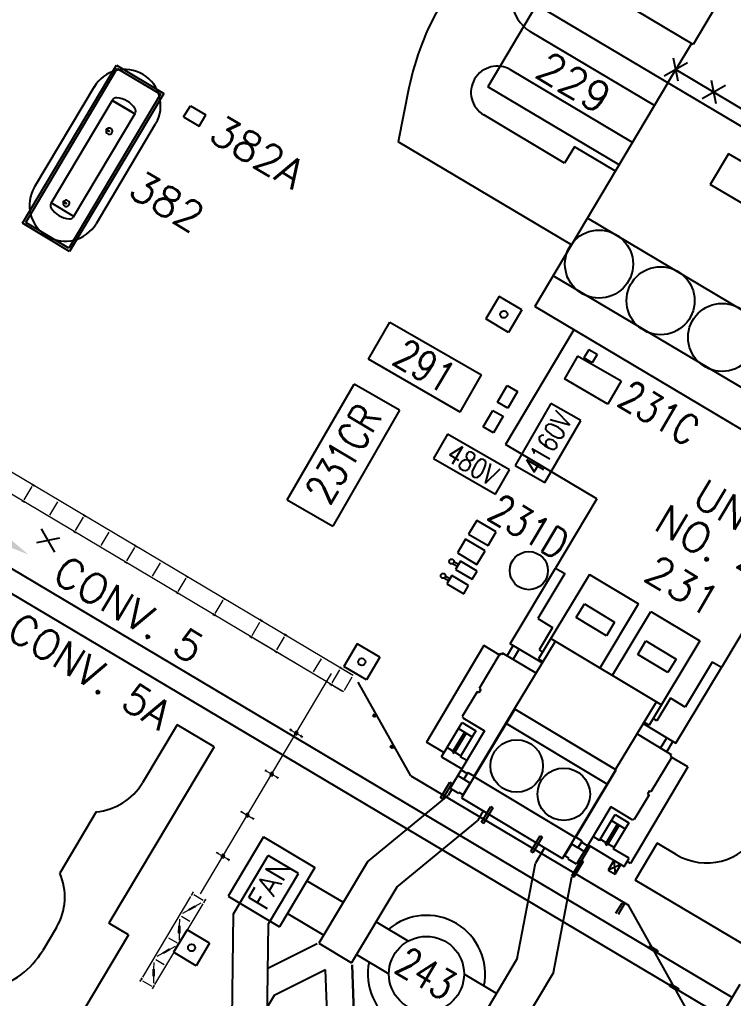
# Model space of a CAD drawing. Extents: x -16413 to 78405, y -232 to 83089.
# Drawn here: x 11788 to 15375, y 13723 to 18644 of the extents above; entities that cross this region are included whole.
import ezdxf
from ezdxf.enums import TextEntityAlignment as Align

# ---------------------------------------------------------------- set-up
doc = ezdxf.new("R2010")
doc.units = 0
doc.header["$LTSCALE"] = 350
doc.header["$MEASUREMENT"] = 0
doc.layers.add('BACKGROUND', color=7, linetype='CONTINUOUS')
doc.styles.add('SIMPLEX', font='SIMPLEX')

msp = doc.modelspace()

# ---------------------------------------------------------------- linework, layer by layer
at = {"layer": 'BACKGROUND'}
for p, q in [((15479.1, 19034.5, 6), (15172.2, 18518.9, 6)), ((14386.2, 18718.1), (14140.7, 18305.6)), ((22161.4, 14090.8), (14386.2, 18718.1)), ((15172.2, 18518.9, 6), (14883.5, 18690.7, 6)), ((14978.6, 18211.9), (14355.3, 18582.8)), ((11801.9, 17619.7), (12274.6, 18413.7)), ((12274.6, 18413.7), (12511.7, 18272.5)), ((15144.1, 18425.7), (15027.8, 18358.9)), ((15098.1, 18334.1), (15073.9, 18450.5)), ((11818.4, 17623.9), (12278.8, 18397.2)), ((12278.8, 18397.2), (12495.3, 18268.3)), ((14868.2, 18026.3), (14255.5, 18390.9)), ((15046.1, 18325.3), (15086, 18392.3)), ((12162.1, 18305.2), (11862.8, 17802.3)), ((14800.6, 17912.9), (14140.7, 18305.6)), ((15046.1, 18325.3), (14377.2, 17201.3)), ((15334.9, 18312.2), (15218.6, 18245.3)), ((15288.8, 18220.5), (15264.7, 18337)), ((12495.3, 18268.3), (12034.9, 17495)), ((12511.7, 18272.5), (12039.1, 17478.6)), ((13744.4, 18300), (13690, 18029.2)), ((11945.6, 17720.4), (12254.6, 18239.4)), ((12253.6, 18237.7), (12367, 18170.1)), ((12258.7, 18234.6), (12351.5, 18179.3)), ((12612.1, 18154), (12645.9, 18210.7)), ((12645.9, 18210.7), (12723.2, 18164.7)), ((12059.1, 17652.9), (12368, 18171.9)), ((12689.5, 18108), (12723.2, 18164.7)), ((14526.9, 17922.2), (14120.4, 18164.1)), ((12469.8, 18118.2), (12171.9, 17617.7)), ((12612.1, 18154), (12689.5, 18108)), ((12223.4, 18090.7), (12237.8, 18082.1)), ((12224.2, 18092), (12238.6, 18083.4)), ((14561.3, 17510.7), (13690, 18029.2)), ((14576, 18004.7), (14526.9, 17922.2)), ((14782.2, 17881.9), (14576, 18004.7)), ((15351, 17969.4), (15258.9, 17814.7)), ((15660.3, 17785.2), (15351, 17969.4)), ((15568.3, 17630.6), (15258.9, 17814.7)), ((12060.1, 17654.6), (11946.7, 17722.1)), ((12007.3, 17727.6), (12021.7, 17719.1)), ((12008, 17728.9), (12022.4, 17720.3)), ((12039.1, 17478.6), (11801.9, 17619.7)), ((12034.9, 17495), (11818.4, 17623.9)), ((21756.4, 13410.2), (14641.1, 17644.7)), ((21584.5, 13121.5), (14469.3, 17356)), ((14198, 17252.1), (14130.5, 17138.7)), ((14311.4, 17184.6), (14198, 17252.1)), ((14311.4, 17184.6), (14243.9, 17071.2)), ((21492.5, 12966.8), (14377.2, 17201.3)), ((14243.9, 17071.2), (14130.5, 17138.7)), ((13540.5, 16936.2), (13648.5, 17123.2)), ((13648.5, 17123.2), (14109.2, 16857.2)), ((14573.1, 17084.7), (14229.5, 16507.2)), ((14648.1, 16984.3), (14624.1, 16942.7)), ((14689.6, 16960.3), (14648.1, 16984.3)), ((14001.2, 16670.2), (13540.5, 16936.2)), ((14592, 16951.3), (14526, 16837)), ((14810.2, 16825.4), (14592, 16951.3)), ((14665.6, 16918.7), (14624.1, 16942.7)), ((14689.6, 16960.3), (14665.6, 16918.7)), ((14001.2, 16670.2), (14109.2, 16857.2)), ((14744.2, 16711), (14526, 16837)), ((13132.5, 16229.5), (13468.5, 16811.5)), ((13697.2, 16679.5), (13468.5, 16811.5)), ((14189.3, 16720.9), (14237.3, 16804)), ((14237.3, 16804), (14289.3, 16774)), ((14810.2, 16825.4), (14744.2, 16711)), ((14289.3, 16774), (14241.3, 16690.9)), ((14241.3, 16690.9), (14189.3, 16720.9)), ((14458.1, 16714.5), (14278.1, 16402.8)), ((14607.9, 16628), (14458.1, 16714.5)), ((13697.2, 16679.5), (13361.2, 16097.5)), ((14117.3, 16596.2), (14165.3, 16679.3)), ((14165.3, 16679.3), (14217.3, 16649.3)), ((14217.3, 16649.3), (14169.3, 16566.2)), ((14169.3, 16566.2), (14117.3, 16596.2)), ((14427.9, 16316.3), (14607.9, 16628)), ((13938.3, 16560.4), (13867.3, 16437.4)), ((14250.1, 16380.4), (13938.3, 16560.4)), ((14688.3, 16234.2), (14229.5, 16507.2)), ((13867.3, 16437.4), (14179.1, 16257.5)), ((14278.1, 16402.8), (14427.9, 16316.3)), ((14179.1, 16257.5), (14250.1, 16380.4)), ((13132.5, 16229.5), (13361.2, 16097.5)), ((14688.3, 16234.2), (14481.5, 15886.5)), ((15368.2, 13727.9), (11264.1, 16170.4)), ((14085.3, 16126.4, -4740.5), (14044.4, 16057.6, -4740.5)), ((14183.3, 16068.1, -4740.5), (14085.3, 16126.4, -4740.5)), ((15313, 13635.1), (11208.8, 16077.6)), ((11896.6, 16083.3), (11963.5, 15967)), ((14044.4, 16057.6, -4740.5), (14142.4, 15999.3, -4740.5)), ((14142.4, 15999.3, -4740.5), (14183.3, 16068.1, -4740.5)), ((11988.3, 16037.2), (11871.8, 16013.1)), ((14029.1, 16031.9, -4740.5), (13988.1, 15963.1, -4740.5)), ((14127, 15973.5, -4740.5), (14029.1, 16031.9, -4740.5)), ((13988.1, 15963.1, -4740.5), (14086.1, 15904.8, -4740.5)), ((14086.1, 15904.8, -4740.5), (14127, 15973.5, -4740.5)), ((13963.4, 15909.8, -4740.5), (13986.6, 15896, -4740.5)), ((13969.5, 15920.1, -4740.5), (13992.7, 15906.3, -4740.5)), ((14003, 15921.7, -4740.5), (13978.2, 15880, -4740.5)), ((14087.3, 15871.5, -4740.5), (14003, 15921.7, -4740.5)), ((13926.6, 15847.9, -4740.5), (13949.8, 15834.1, -4740.5)), ((13960.1, 15849.5, -4740.5), (13935.3, 15807.8, -4740.5)), ((14044.3, 15799.4, -4740.5), (13960.1, 15849.5, -4740.5)), ((13978.2, 15880, -4740.5), (14062.5, 15829.9, -4740.5)), ((14062.5, 15829.9, -4740.5), (14087.3, 15871.5, -4740.5)), ((13920.4, 15837.6, -4740.5), (13943.6, 15823.8, -4740.5)), ((13935.3, 15807.8, -4740.5), (14019.5, 15757.7, -4740.5)), ((14019.5, 15757.7, -4740.5), (14044.3, 15799.4, -4740.5)), ((14704.7, 15384.9), (14897.9, 15706.3)), ((15523.6, 15737.1), (15314.6, 15385.9)), ((14766.9, 15347.5), (14960, 15669)), ((13484.4, 15505.4), (13416.8, 15392)), ((13597.8, 15437.9), (13484.4, 15505.4)), ((14121, 15496.5), (13832.2, 15011.2)), ((14201.6, 15455.7), (14096.8, 15281.2)), ((14198.4, 15450.5), (14121, 15496.5)), ((14209.7, 15450.8), (14201.6, 15455.7)), ((14214.6, 15458.9), (14209.7, 15450.8)), ((14383, 15357.7), (14214.6, 15458.9)), ((14237.3, 15445.3), (14268.2, 15496.7)), ((14268.2, 15426.7), (14299.1, 15478.2)), ((13597.8, 15437.9), (13530.3, 15324.5)), ((15268.4, 15413.7), (15132.4, 15187.4)), ((15314.6, 15385.9), (15268.4, 15413.7)), ((13530.3, 15324.5), (13416.8, 15392)), ((15086.1, 15005.7), (15314.6, 15385.9)), ((13753.9, 14842.2, -4740.5), (13489.9, 15313.6, -4740.5)), ((14087, 15264.9), (14012.5, 15141.1)), ((14095.1, 15260), (14087, 15264.9)), ((14104.9, 15276.3), (14095.1, 15260)), ((14096.8, 15281.2), (14104.9, 15276.3)), ((15058.2, 15232), (14990.4, 15119.2)), ((15132.4, 15187.4), (15058.2, 15232)), ((14276.6, 15176.7), (14008.8, 14730.9)), ((14071.9, 14840), (14275.6, 15179)), ((14275.6, 15179), (14786.5, 14872)), ((14784, 14871.8), (14276.6, 15176.7)), ((13562.9, 15143.2, -4740.5), (13569.1, 15153.6, -4740.5)), ((13562.9, 15143.2, -4740.5), (13579.4, 15147.4, -4740.5)), ((13573.2, 15137.1, -4740.5), (13562.9, 15143.2, -4740.5)), ((13569.1, 15153.6, -4740.5), (13579.4, 15147.4, -4740.5)), ((13579.4, 15147.4, -4740.5), (13573.2, 15137.1, -4740.5)), ((13992.9, 15079.2), (14011.4, 15110.1)), ((14011.4, 15110.1), (14080.9, 15068.4)), ((14012.5, 15141.1), (14017.3, 15138.2)), ((14017.3, 15138.2), (14014.4, 15133.5)), ((14014.4, 15133.5), (14124.1, 15067.6)), ((14990.4, 15119.2), (14972.2, 15130.1)), ((12579.1, 15098.8), (12405.4, 14806.9)), ((12764.7, 14988.4), (12579.1, 15098.8)), ((13932.9, 14979.5), (13992.9, 15079.2)), ((13963.8, 14961), (14023.7, 15060.7)), ((13992.9, 15079.2), (14062.3, 15037.5)), ((14124.1, 15067.6), (14009.8, 14877.3)), ((14080.9, 15068.4), (14062.3, 15037.5)), ((14741, 14800.1), (14233.5, 15105)), ((14921.6, 15104.6), (15086.1, 15005.7)), ((13920.5, 14958.7), (13832.2, 15011.2)), ((14031.5, 15056.1), (13971.5, 14956.3)), ((14062.3, 15037.5), (14002.4, 14937.8)), ((14890.5, 15052.8), (15062.3, 14949.5)), ((15008.8, 14981.7), (15039.7, 15033.2)), ((15039.6, 14963.2), (15070.5, 15014.6)), ((12764.7, 14988.4), (12236.6, 14101)), ((13650.8, 14986.2, -4740.5), (13657, 14996.5, -4740.5)), ((13650.8, 14986.2, -4740.5), (13667.3, 14990.4, -4740.5)), ((13661.2, 14980, -4740.5), (13650.8, 14986.2, -4740.5)), ((13657, 14996.5, -4740.5), (13667.3, 14990.4, -4740.5)), ((13667.3, 14990.4, -4740.5), (13661.2, 14980, -4740.5)), ((13908.2, 14938.3), (13936, 14984.6)), ((13936, 14984.6), (13966.9, 14966.1)), ((13963.8, 14961), (13971.5, 14956.3)), ((13974.6, 14961.5), (14005.5, 14942.9)), ((13908.2, 14938.3), (14009.8, 14877.3)), ((14005.5, 14942.9), (14002.4, 14937.8)), ((14034.5, 14918.5), (14002.4, 14937.8)), ((15065.6, 14936.5), (14960.8, 14762.1)), ((15062.3, 14949.5), (15057.4, 14941.4)), ((15057.4, 14941.4), (15065.6, 14936.5)), ((15145.8, 14886.6), (15064.7, 14934.9)), ((14009.8, 14877.3), (13951.1, 14779.6)), ((14006.7, 14872.2), (14037.6, 14853.6)), ((14516.2, 14426), (14784, 14871.8)), ((14582.8, 14533), (14786.5, 14872)), ((15145.8, 14886.6), (14857, 14401.3)), ((13753.9, 14842.2, -4740.5), (14847.5, 14191.4, -4740.5)), ((13989.7, 14843.9), (14020.6, 14825.3)), ((14040.7, 14858.8), (14020.1, 14824.5)), ((14020.1, 14824.5), (14051.3, 14805.7)), ((14040.7, 14858.8), (14071.9, 14840)), ((14580.3, 14532.7), (14072.8, 14837.6)), ((13903.3, 14731.7, -4740.5), (13950.1, 14810.4, -4740.5)), ((13960.4, 14804.3, -4740.5), (13913.6, 14725.6, -4740.5)), ((13959.4, 14774.6), (13940.9, 14743.6)), ((13950.1, 14810.4, -4740.5), (13960.4, 14804.3, -4740.5)), ((13951.1, 14779.6), (13992.7, 14754.6)), ((14016.1, 14747), (14051.3, 14805.7)), ((14952.6, 14767), (14942.8, 14750.7)), ((14960.8, 14762.1), (14952.6, 14767)), ((13535.4, 14410.2), (13940.9, 14743.6)), ((13903.3, 14731.7, -4740.5), (13913.6, 14725.6, -4740.5)), ((13992.7, 14754.6), (13995.5, 14759.3)), ((13995.5, 14759.3), (14016.1, 14747)), ((14008.8, 14730.9), (14516.2, 14426)), ((14951, 14745.8), (14876.6, 14621.9)), ((14942.8, 14750.7), (14951, 14745.8)), ((14117.8, 14665.4), (14088.7, 14616.6)), ((14109.5, 14609, -4740.5), (14156.3, 14687.7, -4740.5)), ((14166.6, 14681.5, -4740.5), (14119.8, 14602.8, -4740.5)), ((14156.3, 14687.7, -4740.5), (14166.6, 14681.5, -4740.5)), ((14759.3, 14686), (14645, 14495.7)), ((14869, 14620), (14759.3, 14686)), ((12173.3, 14661.5), (11989.9, 14353.3)), ((13683.2, 14283.2), (14088.7, 14616.6)), ((14701.8, 14517.5), (14761.8, 14617.3)), ((14761.8, 14617.3), (14780.3, 14648.1)), ((14761.8, 14617.3), (14831.2, 14575.5)), ((14780.3, 14648.1), (14849.7, 14606.4)), ((14871.9, 14624.8), (14869, 14620)), ((14876.6, 14621.9), (14871.9, 14624.8)), ((14109.5, 14609, -4740.5), (14119.8, 14602.8, -4740.5)), ((14732.7, 14499), (14792.6, 14598.7)), ((14800.3, 14594.1), (14740.4, 14494.3)), ((14831.2, 14575.5), (14771.3, 14475.8)), ((14849.7, 14606.4), (14831.2, 14575.5)), ((13014.1, 14535.4), (12836.1, 14236.4)), ((13014.1, 14535.4), (13271.9, 14382)), ((14357, 14461.7, -4740.5), (14403.8, 14540.4, -4740.5)), ((14414.1, 14534.2, -4740.5), (14367.3, 14455.5, -4740.5)), ((14403.8, 14540.4, -4740.5), (14414.1, 14534.2, -4740.5)), ((14614.1, 14514.2), (14582.8, 14533)), ((14701.8, 14517.5), (14669.7, 14536.8)), ((14736.3, 14505), (14705.4, 14523.5)), ((14426.4, 14480), (14381.1, 14403.9)), ((14526.9, 14440), (14562.2, 14498.7)), ((14593.5, 14479.9), (14562.2, 14498.7)), ((14655.4, 14489.4), (14563.2, 14334.5)), ((14645, 14495.7), (14586.3, 14398)), ((14614.1, 14514.2), (14593.5, 14479.9)), ((14624.9, 14462.2), (14594, 14480.8)), ((14641.9, 14490.5), (14611, 14509.1)), ((14645, 14495.7), (14825.8, 14387)), ((14740.4, 14494.3), (14732.7, 14499)), ((14732.7, 14499), (14740.4, 14494.3)), ((14774.9, 14481.8), (14744, 14500.3)), ((14851, 14427.9), (14771.3, 14475.8)), ((14991.9, 14503.4), (14881.5, 14317.8)), ((15087.3, 14446.7), (14991.9, 14503.4)), ((12862.5, 14147.8), (13037.2, 14441.4)), ((13188.5, 14351.4), (13037.2, 14441.4)), ((14357, 14461.7, -4740.5), (14367.3, 14455.5, -4740.5)), ((14547.5, 14427.6), (14526.9, 14440)), ((14544.7, 14422.9), (14547.5, 14427.6)), ((14586.3, 14398), (14544.7, 14422.9)), ((14563.2, 14338.9, -4740.5), (14610.1, 14417.6, -4740.5)), ((14610.1, 14417.6, -4740.5), (14620.4, 14411.5, -4740.5)), ((14825.8, 14387), (14850.5, 14428.1)), ((13271.9, 14382), (13093.9, 14083)), ((13535.4, 14410.2), (13291.5, 14000.3)), ((14288.2, 13923.2), (14381.1, 14403.9)), ((14620.4, 14411.5, -4740.5), (14573.5, 14332.8, -4740.5)), ((14774.6, 14416.5), (14745.9, 14368.7)), ((14809.2, 14395.7), (14745.9, 14368.7)), ((14745.9, 14368.7), (14780.5, 14347.9)), ((14809.2, 14395.7), (14774.6, 14416.5)), ((14774.6, 14416.5), (14780.5, 14347.9)), ((14780.5, 14347.9), (14809.2, 14395.7)), ((14857, 14401.3), (14840.4, 14411.2)), ((13037.9, 14098.4), (13188.5, 14351.4)), ((14470.3, 13853.8), (14563.2, 14334.5)), ((14563.2, 14338.9, -4740.5), (14573.5, 14332.8, -4740.5)), ((13232, 14315), (13414.2, 14206.5)), ((13683.2, 14283.2), (13456.4, 13902.1)), ((16985.1, 13065.9), (14881.5, 14317.8)), ((12836.1, 14236.4), (13093.9, 14083)), ((14784.8, 14151.7, -4740.5), (14815.1, 14202.5, -4740.5)), ((14825.4, 14196.4, -4740.5), (14795.1, 14145.6, -4740.5)), ((14815.1, 14202.5, -4740.5), (14825.4, 14196.4, -4740.5)), ((15200.2, 13561.4, -4740.5), (14847.5, 14191.4, -4740.5)), ((12855.6, 13624.3), (12862.5, 14147.8)), ((13133.8, 14150), (13316, 14041.6)), ((11972.7, 14079.9), (11903.9, 13964.4)), ((12334.5, 14042.7), (12236.6, 14101)), ((13030.3, 13520.4), (13037.9, 14098.4)), ((13579.2, 14108.4), (13741.7, 14011.6)), ((12334.5, 14042.7), (11855.9, 13238.3)), ((12629.3, 14068.6), (12561.8, 13955.2)), ((12742.7, 14001.1), (12629.3, 14068.6)), ((12742.7, 14001.1), (12675.2, 13887.7)), ((13291.5, 14000.3), (13456.4, 13902.1)), ((14948.5, 13977, -4740.5), (14954.5, 13987.4, -4740.5)), ((14989.9, 13952.8, -4740.5), (14948.5, 13977, -4740.5)), ((14954.5, 13987.4, -4740.5), (14996, 13963.2, -4740.5)), ((14956.9, 13972.1, -4740.5), (14962.9, 13982.5, -4740.5)), ((12675.2, 13887.7), (12561.8, 13955.2)), ((13481, 13943.4), (13643.5, 13846.6)), ((14987.6, 13967.6, -4740.5), (14981.6, 13957.3, -4740.5)), ((14996, 13963.2, -4740.5), (14989.9, 13952.8, -4740.5)), ((13471.6, 13544.2), (13459.2, 13892.7)), ((14288.2, 13923.2), (14061.3, 13542.1)), ((14184.1, 13748.4), (14021.6, 13845.1)), ((14470.3, 13853.8), (14226.3, 13443.9)), ((15053.1, 13785.7, -4740.5), (15059.2, 13796.1, -4740.5)), ((15094.6, 13761.6, -4740.5), (15053.1, 13785.7, -4740.5)), ((15059.2, 13796.1, -4740.5), (15100.6, 13771.9, -4740.5)), ((15061.5, 13780.9, -4740.5), (15067.6, 13791.2, -4740.5)), ((15257.8, 13542.3), (15408.1, 13794.9)), ((15092.3, 13776.4, -4740.5), (15086.3, 13766, -4740.5)), ((15100.6, 13771.9, -4740.5), (15094.6, 13761.6, -4740.5))]:
    msp.add_line(p, q, dxfattribs=at)
at = {"layer": 'BACKGROUND', "linetype": 'Continuous'}
for p, q in [((15164.2, 18523.7), (15086, 18392.3)), ((15086, 18392.3), (15467.5, 18165.2)), ((14253, 15506.3), (14481.5, 15886.5)), ((14527.7, 15858.7), (14391.8, 15632.5)), ((14651, 15854.7), (14396, 15430.3)), ((14481.5, 15886.5), (14527.7, 15858.7)), ((14651, 15854.7), (14897.9, 15706.3)), ((14585.4, 15637.7, 116), (14626.3, 15705.9, 116)), ((14626.3, 15705.9, 116), (14778.1, 15614.7, 116)), ((14960, 15669), (15206.9, 15520.7)), ((14391.8, 15632.5), (14466, 15587.9)), ((14737.1, 15546.6, 116), (14585.4, 15637.7, 116)), ((14778.1, 15614.7, 116), (14737.1, 15546.6, 116)), ((14466, 15587.9), (14398.2, 15475)), ((14414.1, 15409.5), (14253, 15506.3)), ((14275.6, 15179), (14480.3, 15519.7)), ((14457.9, 15533.2), (15013.7, 15199.2)), ((14894.4, 15452, 116), (14935.4, 15520.2, 116)), ((14935.4, 15520.2, 116), (15087.1, 15429, 116)), ((15206.9, 15520.7), (14951.9, 15096.3)), ((14398.2, 15475), (14416.3, 15464.1)), ((15046.1, 15360.9, 116), (14894.4, 15452, 116)), ((14396, 15430.3), (14418.5, 15416.8)), ((15087.1, 15429, 116), (15046.1, 15360.9, 116)), ((14783.1, 14874.1), (14987.8, 15214.8)), ((14926, 15111.9), (14951.9, 15096.3))]:
    msp.add_line(p, q, dxfattribs=at)
at = {"layer": 'BACKGROUND', "lineweight": 0}
for p, q in [((12391.9, 15985, -4740.5), (10982.3, 16824, -4740.5)), ((12342.8, 15902.5, -4740.5), (10934.7, 16740.6, -4740.5)), ((11811.3, 16229.5, -4740.5), (11851, 16296.3, -4740.5)), ((11852.7, 16309.3, -4740.5), (11849.7, 16304.3, -4740.5)), ((11849.7, 16304.3, -4740.5), (11850.1, 16304.1, -4740.5)), ((11850.1, 16304.1, -4740.5), (11851.5, 16306.5, -4740.5)), ((11851.5, 16306.5, -4740.5), (11859.7, 16301.6, -4740.5)), ((11851.7, 16306.7, -4740.5), (11853.1, 16309.1, -4740.5)), ((11859.8, 16301.9, -4740.5), (11851.7, 16306.7, -4740.5)), ((11853.1, 16309.1, -4740.5), (11852.7, 16309.3, -4740.5)), ((11859.7, 16301.6, -4740.5), (11858.2, 16299.3, -4740.5)), ((11858.2, 16299.3, -4740.5), (11858.7, 16299, -4740.5)), ((11858.7, 16299, -4740.5), (11861.7, 16304, -4740.5)), ((11861.2, 16304.2, -4740.5), (11859.8, 16301.9, -4740.5)), ((11861.7, 16304, -4740.5), (11861.2, 16304.2, -4740.5)), ((11803.6, 16226.8, -4740.5), (11800.6, 16221.9, -4740.5)), ((11800.6, 16221.9, -4740.5), (11801, 16221.6, -4740.5)), ((11801, 16221.6, -4740.5), (11802.4, 16224, -4740.5)), ((11802.4, 16224, -4740.5), (11810.6, 16219.1, -4740.5)), ((11802.6, 16224.2, -4740.5), (11804, 16226.6, -4740.5)), ((11810.7, 16219.4, -4740.5), (11802.6, 16224.2, -4740.5)), ((11804, 16226.6, -4740.5), (11803.6, 16226.8, -4740.5)), ((11810.6, 16219.1, -4740.5), (11809.2, 16216.8, -4740.5)), ((11809.2, 16216.8, -4740.5), (11809.6, 16216.5, -4740.5)), ((11809.6, 16216.5, -4740.5), (11812.6, 16221.5, -4740.5)), ((11812.1, 16221.8, -4740.5), (11810.7, 16219.4, -4740.5)), ((11812.6, 16221.5, -4740.5), (11812.1, 16221.8, -4740.5)), ((11940.1, 16152.8, -4740.5), (11979.9, 16219.6, -4740.5)), ((12069.1, 16076.1, -4740.5), (12108.8, 16142.9, -4740.5)), ((12110.5, 16155.9, -4740.5), (12107.5, 16150.9, -4740.5)), ((12107.5, 16150.9, -4740.5), (12107.9, 16150.7, -4740.5)), ((12107.9, 16150.7, -4740.5), (12109.3, 16153, -4740.5)), ((12109.3, 16153, -4740.5), (12117.5, 16148.2, -4740.5)), ((12109.5, 16153.3, -4740.5), (12110.9, 16155.7, -4740.5)), ((12117.6, 16148.5, -4740.5), (12109.5, 16153.3, -4740.5)), ((12110.9, 16155.7, -4740.5), (12110.5, 16155.9, -4740.5)), ((12117.5, 16148.2, -4740.5), (12116, 16145.8, -4740.5)), ((12116, 16145.8, -4740.5), (12116.5, 16145.6, -4740.5)), ((12116.5, 16145.6, -4740.5), (12119.5, 16150.6, -4740.5)), ((12119, 16150.8, -4740.5), (12117.6, 16148.5, -4740.5)), ((12119.5, 16150.6, -4740.5), (12119, 16150.8, -4740.5)), ((12061.4, 16073.4, -4740.5), (12058.4, 16068.4, -4740.5)), ((12058.4, 16068.4, -4740.5), (12058.8, 16068.2, -4740.5)), ((12058.8, 16068.2, -4740.5), (12060.2, 16070.5, -4740.5)), ((12060.2, 16070.5, -4740.5), (12068.4, 16065.7, -4740.5)), ((12060.4, 16070.8, -4740.5), (12061.8, 16073.2, -4740.5)), ((12068.5, 16066, -4740.5), (12060.4, 16070.8, -4740.5)), ((12061.8, 16073.2, -4740.5), (12061.4, 16073.4, -4740.5)), ((12068.4, 16065.7, -4740.5), (12067, 16063.3, -4740.5)), ((12067, 16063.3, -4740.5), (12067.4, 16063.1, -4740.5)), ((12067.4, 16063.1, -4740.5), (12070.4, 16068.1, -4740.5)), ((12069.9, 16068.3, -4740.5), (12068.5, 16066, -4740.5)), ((12070.4, 16068.1, -4740.5), (12069.9, 16068.3, -4740.5)), ((12197.9, 15999.4, -4740.5), (12237.7, 16066.2, -4740.5)), ((13464.3, 15346.8, -4740.5), (12350.6, 16009.6, -4740.5)), ((12368.3, 16002.5, -4740.5), (12365.3, 15997.5, -4740.5)), ((12365.3, 15997.5, -4740.5), (12365.7, 15997.2, -4740.5)), ((12365.7, 15997.2, -4740.5), (12367.1, 15999.6, -4740.5)), ((12367.1, 15999.6, -4740.5), (12375.3, 15994.8, -4740.5)), ((12367.3, 15999.9, -4740.5), (12368.7, 16002.2, -4740.5)), ((12375.4, 15995, -4740.5), (12367.3, 15999.9, -4740.5)), ((12368.7, 16002.2, -4740.5), (12368.3, 16002.5, -4740.5)), ((12375.3, 15994.8, -4740.5), (12373.8, 15992.4, -4740.5)), ((12373.8, 15992.4, -4740.5), (12374.3, 15992.1, -4740.5)), ((12374.3, 15992.1, -4740.5), (12377.3, 15997.1, -4740.5)), ((12376.8, 15997.4, -4740.5), (12375.4, 15995, -4740.5)), ((12377.3, 15997.1, -4740.5), (12376.8, 15997.4, -4740.5)), ((12326.9, 15922.7, -4740.5), (12366.6, 15989.5, -4740.5)), ((13415.2, 15264.3, -4740.5), (12301.6, 15927.1, -4740.5)), ((12319.2, 15920, -4740.5), (12316.2, 15915, -4740.5)), ((12316.2, 15915, -4740.5), (12316.6, 15914.7, -4740.5)), ((12316.6, 15914.7, -4740.5), (12318, 15917.1, -4740.5)), ((12318, 15917.1, -4740.5), (12326.2, 15912.3, -4740.5)), ((12318.2, 15917.4, -4740.5), (12319.6, 15919.7, -4740.5)), ((12326.3, 15912.5, -4740.5), (12318.2, 15917.4, -4740.5)), ((12319.6, 15919.7, -4740.5), (12319.2, 15920, -4740.5)), ((12326.2, 15912.3, -4740.5), (12324.8, 15909.9, -4740.5)), ((12324.8, 15909.9, -4740.5), (12325.2, 15909.6, -4740.5)), ((12325.2, 15909.6, -4740.5), (12328.2, 15914.6, -4740.5)), ((12327.7, 15914.9, -4740.5), (12326.3, 15912.5, -4740.5)), ((12328.2, 15914.6, -4740.5), (12327.7, 15914.9, -4740.5)), ((12455.7, 15845.9, -4740.5), (12495.5, 15912.8, -4740.5)), ((12626.1, 15849.1, -4740.5), (12623.1, 15844.1, -4740.5)), ((12623.5, 15843.8, -4740.5), (12624.9, 15846.2, -4740.5)), ((12624.9, 15846.2, -4740.5), (12633.1, 15841.3, -4740.5)), ((12625.1, 15846.4, -4740.5), (12626.5, 15848.8, -4740.5)), ((12633.2, 15841.6, -4740.5), (12625.1, 15846.4, -4740.5)), ((12626.5, 15848.8, -4740.5), (12626.1, 15849.1, -4740.5)), ((12584.7, 15769.3, -4740.5), (12624.4, 15836, -4740.5)), ((12623.1, 15844.1, -4740.5), (12623.5, 15843.8, -4740.5)), ((12633.1, 15841.3, -4740.5), (12631.6, 15839, -4740.5)), ((12631.6, 15839, -4740.5), (12632.1, 15838.7, -4740.5)), ((12632.1, 15838.7, -4740.5), (12635.1, 15843.7, -4740.5)), ((12634.6, 15844, -4740.5), (12633.2, 15841.6, -4740.5)), ((12635.1, 15843.7, -4740.5), (12634.6, 15844, -4740.5)), ((12577, 15766.6, -4740.5), (12574, 15761.6, -4740.5)), ((12574, 15761.6, -4740.5), (12574.4, 15761.3, -4740.5)), ((12574.4, 15761.3, -4740.5), (12575.8, 15763.7, -4740.5)), ((12575.8, 15763.7, -4740.5), (12584, 15758.8, -4740.5)), ((12576, 15763.9, -4740.5), (12577.4, 15766.3, -4740.5)), ((12584.1, 15759.1, -4740.5), (12576, 15763.9, -4740.5)), ((12577.4, 15766.3, -4740.5), (12577, 15766.6, -4740.5)), ((12584, 15758.8, -4740.5), (12582.6, 15756.5, -4740.5)), ((12582.6, 15756.5, -4740.5), (12583, 15756.2, -4740.5)), ((12583, 15756.2, -4740.5), (12586, 15761.2, -4740.5)), ((12585.5, 15761.5, -4740.5), (12584.1, 15759.1, -4740.5)), ((12586, 15761.2, -4740.5), (12585.5, 15761.5, -4740.5)), ((12770.3, 15658.8, -4740.5), (12810, 15725.6, -4740.5)), ((12811.7, 15738.6, -4740.5), (12808.7, 15733.6, -4740.5)), ((12808.7, 15733.6, -4740.5), (12809.1, 15733.3, -4740.5)), ((12809.1, 15733.3, -4740.5), (12810.6, 15735.7, -4740.5)), ((12810.6, 15735.7, -4740.5), (12818.7, 15730.9, -4740.5)), ((12810.7, 15736, -4740.5), (12812.1, 15738.3, -4740.5)), ((12818.8, 15731.1, -4740.5), (12810.7, 15736, -4740.5)), ((12812.1, 15738.3, -4740.5), (12811.7, 15738.6, -4740.5)), ((12818.7, 15730.9, -4740.5), (12817.3, 15728.5, -4740.5)), ((12817.3, 15728.5, -4740.5), (12817.7, 15728.2, -4740.5)), ((12817.7, 15728.2, -4740.5), (12820.7, 15733.2, -4740.5)), ((12820.2, 15733.5, -4740.5), (12818.8, 15731.1, -4740.5)), ((12820.7, 15733.2, -4740.5), (12820.2, 15733.5, -4740.5)), ((12762.6, 15656.1, -4740.5), (12759.6, 15651.1, -4740.5)), ((12759.6, 15651.1, -4740.5), (12760, 15650.8, -4740.5)), ((12760, 15650.8, -4740.5), (12761.5, 15653.2, -4740.5)), ((12761.5, 15653.2, -4740.5), (12769.6, 15648.4, -4740.5)), ((12761.6, 15653.5, -4740.5), (12763, 15655.8, -4740.5)), ((12769.7, 15648.6, -4740.5), (12761.6, 15653.5, -4740.5)), ((12763, 15655.8, -4740.5), (12762.6, 15656.1, -4740.5)), ((12769.6, 15648.4, -4740.5), (12768.2, 15646, -4740.5)), ((12768.6, 15645.8, -4740.5), (12771.6, 15650.7, -4740.5)), ((12771.1, 15651, -4740.5), (12769.7, 15648.6, -4740.5)), ((12771.6, 15650.7, -4740.5), (12771.1, 15651, -4740.5)), ((12768.2, 15646, -4740.5), (12768.6, 15645.8, -4740.5)), ((12955.9, 15548.3, -4740.5), (12995.6, 15615.1, -4740.5)), ((12997.3, 15628.1, -4740.5), (12994.3, 15623.1, -4740.5)), ((12994.3, 15623.1, -4740.5), (12994.8, 15622.9, -4740.5)), ((12994.8, 15622.9, -4740.5), (12996.2, 15625.2, -4740.5)), ((12996.2, 15625.2, -4740.5), (13004.3, 15620.4, -4740.5)), ((12996.3, 15625.5, -4740.5), (12997.7, 15627.9, -4740.5)), ((13004.4, 15620.7, -4740.5), (12996.3, 15625.5, -4740.5)), ((12997.7, 15627.9, -4740.5), (12997.3, 15628.1, -4740.5)), ((13004.3, 15620.4, -4740.5), (13002.9, 15618, -4740.5)), ((13002.9, 15618, -4740.5), (13003.3, 15617.8, -4740.5)), ((13003.3, 15617.8, -4740.5), (13006.3, 15622.8, -4740.5)), ((13005.8, 15623, -4740.5), (13004.4, 15620.7, -4740.5)), ((13006.3, 15622.8, -4740.5), (13005.8, 15623, -4740.5)), ((13121, 15554.5, -4740.5), (13118.1, 15549.5, -4740.5)), ((13118.1, 15549.5, -4740.5), (13118.5, 15549.2, -4740.5)), ((13118.5, 15549.2, -4740.5), (13119.9, 15551.6, -4740.5)), ((13119.9, 15551.6, -4740.5), (13128, 15546.8, -4740.5)), ((13120.1, 15551.9, -4740.5), (13121.5, 15554.2, -4740.5)), ((13128.2, 15547, -4740.5), (13120.1, 15551.9, -4740.5)), ((13121.5, 15554.2, -4740.5), (13121, 15554.5, -4740.5)), ((13127.1, 15544.1, -4740.5), (13130, 15549.1, -4740.5)), ((13129.6, 15549.4, -4740.5), (13128.2, 15547, -4740.5)), ((13130, 15549.1, -4740.5), (13129.6, 15549.4, -4740.5)), ((12948.2, 15545.6, -4740.5), (12945.2, 15540.6, -4740.5)), ((12945.2, 15540.6, -4740.5), (12945.7, 15540.4, -4740.5)), ((12945.7, 15540.4, -4740.5), (12947.1, 15542.7, -4740.5)), ((12947.1, 15542.7, -4740.5), (12955.2, 15537.9, -4740.5)), ((12947.2, 15543, -4740.5), (12948.6, 15545.4, -4740.5)), ((12955.3, 15538.2, -4740.5), (12947.2, 15543, -4740.5)), ((12948.6, 15545.4, -4740.5), (12948.2, 15545.6, -4740.5)), ((12955.2, 15537.9, -4740.5), (12953.8, 15535.5, -4740.5)), ((12953.8, 15535.5, -4740.5), (12954.2, 15535.3, -4740.5)), ((12954.2, 15535.3, -4740.5), (12957.2, 15540.3, -4740.5)), ((12956.8, 15540.5, -4740.5), (12955.3, 15538.2, -4740.5)), ((12957.2, 15540.3, -4740.5), (12956.8, 15540.5, -4740.5)), ((13340.1, 15309, -4740.5), (12966.7, 15531.3, -4740.5)), ((13079.6, 15474.7, -4740.5), (13119.4, 15541.4, -4740.5)), ((13128, 15546.8, -4740.5), (13126.6, 15544.4, -4740.5)), ((13126.6, 15544.4, -4740.5), (13127.1, 15544.1, -4740.5)), ((13071.9, 15472, -4740.5), (13069, 15467, -4740.5)), ((13069, 15467, -4740.5), (13069.4, 15466.7, -4740.5)), ((13069.4, 15466.7, -4740.5), (13070.8, 15469.1, -4740.5)), ((13070.8, 15469.1, -4740.5), (13078.9, 15464.3, -4740.5)), ((13071, 15469.4, -4740.5), (13072.4, 15471.7, -4740.5)), ((13079.1, 15464.5, -4740.5), (13071, 15469.4, -4740.5)), ((13072.4, 15471.7, -4740.5), (13071.9, 15472, -4740.5)), ((13078.9, 15464.3, -4740.5), (13077.5, 15461.9, -4740.5)), ((13077.5, 15461.9, -4740.5), (13078, 15461.6, -4740.5)), ((13078, 15461.6, -4740.5), (13080.9, 15466.6, -4740.5)), ((13080.5, 15466.9, -4740.5), (13079.1, 15464.5, -4740.5)), ((13080.9, 15466.6, -4740.5), (13080.5, 15466.9, -4740.5)), ((13265.2, 15364.2, -4740.5), (13305, 15431, -4740.5)), ((13265.2, 15364.2, -4740.5), (13305, 15431, -4740.5)), ((12697.1, 14249.2, -4740.5), (13355.6, 15355.7, -4740.5)), ((13358.1, 15309, -4740.5), (13397.8, 15375.7, -4740.5)), ((13358.1, 15309, -4740.5), (13397.8, 15375.7, -4740.5)), ((13399.5, 15388.8, -4740.5), (13396.5, 15383.8, -4740.5)), ((13399.5, 15388.8, -4740.5), (13396.5, 15383.8, -4740.5)), ((13396.5, 15383.8, -4740.5), (13396.9, 15383.5, -4740.5)), ((13396.5, 15383.8, -4740.5), (13396.9, 15383.5, -4740.5)), ((13396.9, 15383.5, -4740.5), (13398.3, 15385.9, -4740.5)), ((13396.9, 15383.5, -4740.5), (13398.3, 15385.9, -4740.5)), ((13398.3, 15385.9, -4740.5), (13406.5, 15381.1, -4740.5)), ((13398.3, 15385.9, -4740.5), (13406.5, 15381.1, -4740.5)), ((13398.5, 15386.2, -4740.5), (13399.9, 15388.5, -4740.5)), ((13398.5, 15386.2, -4740.5), (13399.9, 15388.5, -4740.5)), ((13406.6, 15381.3, -4740.5), (13398.5, 15386.2, -4740.5)), ((13406.6, 15381.3, -4740.5), (13398.5, 15386.2, -4740.5)), ((13399.9, 15388.5, -4740.5), (13399.5, 15388.8, -4740.5)), ((13399.9, 15388.5, -4740.5), (13399.5, 15388.8, -4740.5)), ((13406.5, 15381.1, -4740.5), (13405, 15378.7, -4740.5)), ((13406.5, 15381.1, -4740.5), (13405, 15378.7, -4740.5)), ((13405, 15378.7, -4740.5), (13405.5, 15378.4, -4740.5)), ((13405, 15378.7, -4740.5), (13405.5, 15378.4, -4740.5)), ((13405.5, 15378.4, -4740.5), (13408.5, 15383.4, -4740.5)), ((13405.5, 15378.4, -4740.5), (13408.5, 15383.4, -4740.5)), ((13408, 15383.7, -4740.5), (13406.6, 15381.3, -4740.5)), ((13408, 15383.7, -4740.5), (13406.6, 15381.3, -4740.5)), ((13408.5, 15383.4, -4740.5), (13408, 15383.7, -4740.5)), ((13408.5, 15383.4, -4740.5), (13408, 15383.7, -4740.5)), ((13414.7, 15376.3, -4740.5), (13456.6, 15351.4, -4740.5)), ((13414.7, 15376.3, -4740.5), (13456.6, 15351.4, -4740.5)), ((13350.4, 15306.3, -4740.5), (13347.4, 15301.3, -4740.5)), ((13350.4, 15306.3, -4740.5), (13347.4, 15301.3, -4740.5)), ((13347.8, 15301, -4740.5), (13349.2, 15303.4, -4740.5)), ((13347.8, 15301, -4740.5), (13349.2, 15303.4, -4740.5)), ((13349.2, 15303.4, -4740.5), (13357.4, 15298.6, -4740.5)), ((13349.2, 15303.4, -4740.5), (13357.4, 15298.6, -4740.5)), ((13349.4, 15303.7, -4740.5), (13350.8, 15306, -4740.5)), ((13349.4, 15303.7, -4740.5), (13350.8, 15306, -4740.5)), ((13357.5, 15298.8, -4740.5), (13349.4, 15303.7, -4740.5)), ((13357.5, 15298.8, -4740.5), (13349.4, 15303.7, -4740.5)), ((13350.8, 15306, -4740.5), (13350.4, 15306.3, -4740.5)), ((13350.8, 15306, -4740.5), (13350.4, 15306.3, -4740.5)), ((13419.8, 15272, -4740.5), (13459.7, 15339.1, -4740.5)), ((13419.8, 15272, -4740.5), (13459.7, 15339.1, -4740.5)), ((13347.4, 15301.3, -4740.5), (13347.8, 15301, -4740.5)), ((13347.4, 15301.3, -4740.5), (13347.8, 15301, -4740.5)), ((13357.4, 15298.6, -4740.5), (13355.9, 15296.2, -4740.5)), ((13357.4, 15298.6, -4740.5), (13355.9, 15296.2, -4740.5)), ((13355.9, 15296.2, -4740.5), (13356.4, 15295.9, -4740.5)), ((13355.9, 15296.2, -4740.5), (13356.4, 15295.9, -4740.5)), ((13356.4, 15295.9, -4740.5), (13359.4, 15300.9, -4740.5)), ((13356.4, 15295.9, -4740.5), (13359.4, 15300.9, -4740.5)), ((13358.9, 15301.2, -4740.5), (13357.5, 15298.8, -4740.5)), ((13358.9, 15301.2, -4740.5), (13357.5, 15298.8, -4740.5)), ((13359.4, 15300.9, -4740.5), (13358.9, 15301.2, -4740.5)), ((13359.4, 15300.9, -4740.5), (13358.9, 15301.2, -4740.5)), ((13365.6, 15293.8, -4740.5), (13407.5, 15268.9, -4740.5)), ((13365.6, 15293.8, -4740.5), (13407.5, 15268.9, -4740.5)), ((13148.3, 15077.8, -4740.5), (13145, 15072.2, -4740.5)), ((13145, 15072.2, -4740.5), (13145.3, 15072, -4740.5)), ((13145.3, 15072, -4740.5), (13146.9, 15074.7, -4740.5)), ((13146.9, 15074.7, -4740.5), (13153.1, 15071, -4740.5)), ((13147.1, 15074.9, -4740.5), (13148.7, 15077.6, -4740.5)), ((13153.2, 15071.3, -4740.5), (13147.1, 15074.9, -4740.5)), ((13148.7, 15077.6, -4740.5), (13148.3, 15077.8, -4740.5)), ((13153.1, 15071, -4740.5), (13151.5, 15068.4, -4740.5)), ((13151.5, 15068.4, -4740.5), (13151.8, 15068.1, -4740.5)), ((13151.8, 15068.1, -4740.5), (13155.1, 15073.7, -4740.5)), ((13154.8, 15073.9, -4740.5), (13153.2, 15071.3, -4740.5)), ((13154.4, 15070.4, -4740.5), (13200.8, 15042.8, -4740.5)), ((13155.1, 15073.7, -4740.5), (13154.8, 15073.9, -4740.5)), ((13175.2, 15066.2, -4740.5), (13168, 15054.1, -4740.5)), ((13175.3, 15065.8, -4740.5), (13168.4, 15054.3, -4740.5)), ((13187.2, 15059, -4740.5), (13175.2, 15066.2, -4740.5)), ((13186.8, 15058.9, -4740.5), (13175.3, 15065.8, -4740.5)), ((13179.9, 15047.4, -4740.5), (13186.8, 15058.9, -4740.5)), ((13180, 15047, -4740.5), (13187.2, 15059, -4740.5)), ((13168, 15054.1, -4740.5), (13180, 15047, -4740.5)), ((13168.4, 15054.3, -4740.5), (13179.9, 15047.4, -4740.5)), ((13203.4, 15045, -4740.5), (13200.1, 15039.4, -4740.5)), ((13200.1, 15039.4, -4740.5), (13200.4, 15039.2, -4740.5)), ((13200.4, 15039.2, -4740.5), (13202, 15041.9, -4740.5)), ((13202, 15041.9, -4740.5), (13208.1, 15038.3, -4740.5)), ((13202.1, 15042.1, -4740.5), (13203.7, 15044.8, -4740.5)), ((13208.3, 15038.5, -4740.5), (13202.1, 15042.1, -4740.5)), ((13203.7, 15044.8, -4740.5), (13203.4, 15045, -4740.5)), ((13208.1, 15038.3, -4740.5), (13206.5, 15035.6, -4740.5)), ((13206.5, 15035.6, -4740.5), (13206.9, 15035.4, -4740.5)), ((13206.9, 15035.4, -4740.5), (13210.2, 15041, -4740.5)), ((13209.9, 15041.2, -4740.5), (13208.3, 15038.5, -4740.5)), ((13210.2, 15041, -4740.5), (13209.9, 15041.2, -4740.5)), ((13025.6, 14871.5, -4740.5), (13022.3, 14866, -4740.5)), ((13022.3, 14866, -4740.5), (13022.6, 14865.8, -4740.5)), ((13022.6, 14865.8, -4740.5), (13024.2, 14868.4, -4740.5)), ((13024.2, 14868.4, -4740.5), (13030.3, 14864.8, -4740.5)), ((13024.3, 14868.7, -4740.5), (13025.9, 14871.3, -4740.5)), ((13030.5, 14865, -4740.5), (13024.3, 14868.7, -4740.5)), ((13025.9, 14871.3, -4740.5), (13025.6, 14871.5, -4740.5)), ((13030.3, 14864.8, -4740.5), (13028.7, 14862.1, -4740.5)), ((13028.7, 14862.1, -4740.5), (13029.1, 14861.9, -4740.5)), ((13029.1, 14861.9, -4740.5), (13032.4, 14867.5, -4740.5)), ((13032.1, 14867.7, -4740.5), (13030.5, 14865, -4740.5)), ((13031.7, 14864.2, -4740.5), (13078.1, 14836.5, -4740.5)), ((13032.4, 14867.5, -4740.5), (13032.1, 14867.7, -4740.5)), ((13052.4, 14859.9, -4740.5), (13045.3, 14847.9, -4740.5)), ((13045.3, 14847.9, -4740.5), (13057.3, 14840.8, -4740.5)), ((13052.5, 14859.5, -4740.5), (13045.7, 14848, -4740.5)), ((13045.7, 14848, -4740.5), (13057.2, 14841.2, -4740.5)), ((13064.5, 14852.8, -4740.5), (13052.4, 14859.9, -4740.5)), ((13064, 14852.7, -4740.5), (13052.5, 14859.5, -4740.5)), ((13057.2, 14841.2, -4740.5), (13064, 14852.7, -4740.5)), ((13057.3, 14840.8, -4740.5), (13064.5, 14852.8, -4740.5)), ((13080.6, 14838.8, -4740.5), (13077.3, 14833.2, -4740.5)), ((13077.3, 14833.2, -4740.5), (13077.7, 14833, -4740.5)), ((13077.7, 14833, -4740.5), (13079.3, 14835.7, -4740.5)), ((13079.3, 14835.7, -4740.5), (13085.4, 14832, -4740.5)), ((13079.4, 14835.9, -4740.5), (13081, 14838.6, -4740.5)), ((13085.5, 14832.2, -4740.5), (13079.4, 14835.9, -4740.5)), ((13081, 14838.6, -4740.5), (13080.6, 14838.8, -4740.5)), ((13085.4, 14832, -4740.5), (13083.8, 14829.3, -4740.5)), ((13083.8, 14829.3, -4740.5), (13084.1, 14829.1, -4740.5)), ((13084.1, 14829.1, -4740.5), (13087.5, 14834.7, -4740.5)), ((13087.1, 14834.9, -4740.5), (13085.5, 14832.2, -4740.5)), ((13087.5, 14834.7, -4740.5), (13087.1, 14834.9, -4740.5)), ((12902.8, 14665.3, -4740.5), (12899.5, 14659.7, -4740.5)), ((12901.6, 14662.4, -4740.5), (12903.2, 14665.1, -4740.5)), ((12903.2, 14665.1, -4740.5), (12902.8, 14665.3, -4740.5)), ((12899.5, 14659.7, -4740.5), (12899.9, 14659.5, -4740.5)), ((12899.9, 14659.5, -4740.5), (12901.5, 14662.2, -4740.5)), ((12901.5, 14662.2, -4740.5), (12907.6, 14658.6, -4740.5)), ((12907.7, 14658.8, -4740.5), (12901.6, 14662.4, -4740.5)), ((12907.6, 14658.6, -4740.5), (12906, 14655.9, -4740.5)), ((12906, 14655.9, -4740.5), (12906.3, 14655.7, -4740.5)), ((12906.3, 14655.7, -4740.5), (12909.7, 14661.3, -4740.5)), ((12909.3, 14661.5, -4740.5), (12907.7, 14658.8, -4740.5)), ((12908.9, 14657.9, -4740.5), (12955.3, 14630.3, -4740.5)), ((12909.7, 14661.3, -4740.5), (12909.3, 14661.5, -4740.5)), ((12929.7, 14653.7, -4740.5), (12922.5, 14641.7, -4740.5)), ((12922.5, 14641.7, -4740.5), (12934.6, 14634.5, -4740.5)), ((12929.8, 14653.3, -4740.5), (12922.9, 14641.8, -4740.5)), ((12922.9, 14641.8, -4740.5), (12934.4, 14634.9, -4740.5)), ((12941.7, 14646.5, -4740.5), (12929.7, 14653.7, -4740.5)), ((12941.3, 14646.4, -4740.5), (12929.8, 14653.3, -4740.5)), ((12934.4, 14634.9, -4740.5), (12941.3, 14646.4, -4740.5)), ((12934.6, 14634.5, -4740.5), (12941.7, 14646.5, -4740.5)), ((12957.9, 14632.5, -4740.5), (12954.6, 14627, -4740.5)), ((12954.6, 14627, -4740.5), (12954.9, 14626.8, -4740.5)), ((12954.9, 14626.8, -4740.5), (12956.5, 14629.4, -4740.5)), ((12956.5, 14629.4, -4740.5), (12962.6, 14625.8, -4740.5)), ((12956.6, 14629.7, -4740.5), (12958.2, 14632.3, -4740.5)), ((12962.8, 14626, -4740.5), (12956.6, 14629.7, -4740.5)), ((12958.2, 14632.3, -4740.5), (12957.9, 14632.5, -4740.5)), ((12962.6, 14625.8, -4740.5), (12961, 14623.1, -4740.5)), ((12961, 14623.1, -4740.5), (12961.4, 14622.9, -4740.5)), ((12961.4, 14622.9, -4740.5), (12964.7, 14628.5, -4740.5)), ((12964.4, 14628.7, -4740.5), (12962.8, 14626, -4740.5)), ((12964.7, 14628.5, -4740.5), (12964.4, 14628.7, -4740.5)), ((12780.1, 14459.1, -4740.5), (12776.8, 14453.5, -4740.5)), ((12776.8, 14453.5, -4740.5), (12777.1, 14453.3, -4740.5)), ((12777.1, 14453.3, -4740.5), (12778.7, 14456, -4740.5)), ((12778.7, 14456, -4740.5), (12784.8, 14452.3, -4740.5)), ((12778.8, 14456.2, -4740.5), (12780.4, 14458.9, -4740.5)), ((12785, 14452.5, -4740.5), (12778.8, 14456.2, -4740.5)), ((12780.4, 14458.9, -4740.5), (12780.1, 14459.1, -4740.5)), ((12784.8, 14452.3, -4740.5), (12783.2, 14449.6, -4740.5)), ((12783.2, 14449.6, -4740.5), (12783.6, 14449.4, -4740.5)), ((12783.6, 14449.4, -4740.5), (12786.9, 14455, -4740.5)), ((12786.6, 14455.2, -4740.5), (12785, 14452.5, -4740.5)), ((12786.2, 14451.7, -4740.5), (12832.6, 14424.1, -4740.5)), ((12786.9, 14455, -4740.5), (12786.6, 14455.2, -4740.5)), ((12806.9, 14447.5, -4740.5), (12799.8, 14435.4, -4740.5)), ((12799.8, 14435.4, -4740.5), (12811.8, 14428.3, -4740.5)), ((12807, 14447, -4740.5), (12800.2, 14435.5, -4740.5)), ((12800.2, 14435.5, -4740.5), (12811.7, 14428.7, -4740.5)), ((12819, 14440.3, -4740.5), (12806.9, 14447.5, -4740.5)), ((12818.5, 14440.2, -4740.5), (12807, 14447, -4740.5)), ((12811.7, 14428.7, -4740.5), (12818.5, 14440.2, -4740.5)), ((12811.8, 14428.3, -4740.5), (12819, 14440.3, -4740.5)), ((12835.2, 14426.3, -4740.5), (12831.8, 14420.7, -4740.5)), ((12831.8, 14420.7, -4740.5), (12832.2, 14420.5, -4740.5)), ((12832.2, 14420.5, -4740.5), (12833.8, 14423.2, -4740.5)), ((12833.8, 14423.2, -4740.5), (12839.9, 14419.6, -4740.5)), ((12833.9, 14423.4, -4740.5), (12835.5, 14426.1, -4740.5)), ((12840, 14419.8, -4740.5), (12833.9, 14423.4, -4740.5)), ((12835.5, 14426.1, -4740.5), (12835.2, 14426.3, -4740.5)), ((12839.9, 14419.6, -4740.5), (12838.3, 14416.9, -4740.5)), ((12838.7, 14416.7, -4740.5), (12842, 14422.2, -4740.5)), ((12841.6, 14422.5, -4740.5), (12840, 14419.8, -4740.5)), ((12842, 14422.2, -4740.5), (12841.6, 14422.5, -4740.5)), ((12838.3, 14416.9, -4740.5), (12838.7, 14416.7, -4740.5)), ((12406.2, 13830.7, -4740.5), (12647.5, 14236.2, -4740.5)), ((12649.4, 14246.2, -4740.5), (12649.2, 14245.7, -4740.5)), ((12649.2, 14245.7, -4740.5), (12655, 14242.2, -4740.5)), ((12652.2, 14244.5, -4740.5), (12649.4, 14246.2, -4740.5)), ((12658.9, 14255.7, -4740.5), (12652.2, 14244.5, -4740.5)), ((12652.5, 14244.3, -4740.5), (12659.2, 14255.6, -4740.5)), ((12655.3, 14242.7, -4740.5), (12652.5, 14244.3, -4740.5)), ((12655, 14242.2, -4740.5), (12655.3, 14242.7, -4740.5)), ((12656.4, 14257.8, -4740.5), (12656.1, 14257.4, -4740.5)), ((12656.1, 14257.4, -4740.5), (12658.9, 14255.7, -4740.5)), ((12662.2, 14254.4, -4740.5), (12656.4, 14257.8, -4740.5)), ((12659.2, 14255.6, -4740.5), (12662, 14253.9, -4740.5)), ((12662, 14253.9, -4740.5), (12662.2, 14254.4, -4740.5)), ((12663.6, 14245.4, -4740.5), (12709.7, 14217.9, -4740.5)), ((12718.3, 14221, -4740.5), (12718, 14220.6, -4740.5)), ((12718, 14220.6, -4740.5), (12720.8, 14218.9, -4740.5)), ((12724.1, 14217.5, -4740.5), (12718.3, 14221, -4740.5)), ((12468, 13793.9, -4740.5), (12709.4, 14199.4, -4740.5)), ((12637.3, 14170.8, -4740.5), (12668.9, 14188.7, -4740.5)), ((12638.6, 14168.7, -4740.5), (12670.1, 14186.5, -4740.5)), ((12638.7, 14168.5, -4740.5), (12670.3, 14186.3, -4740.5)), ((12671.5, 14184.1, -4740.5), (12639.9, 14166.3, -4740.5)), ((12668.9, 14188.7, -4740.5), (12671.5, 14184.1, -4740.5)), ((12670.2, 14186.4, -4740.5), (12700.3, 14203.4, -4740.5)), ((12711.3, 14209.3, -4740.5), (12711.1, 14208.9, -4740.5)), ((12711.1, 14208.9, -4740.5), (12716.9, 14205.4, -4740.5)), ((12714.1, 14207.7, -4740.5), (12711.3, 14209.3, -4740.5)), ((12720.8, 14218.9, -4740.5), (12714.1, 14207.7, -4740.5)), ((12714.4, 14207.5, -4740.5), (12721, 14218.8, -4740.5)), ((12717.1, 14205.9, -4740.5), (12714.4, 14207.5, -4740.5)), ((12716.9, 14205.4, -4740.5), (12717.1, 14205.9, -4740.5)), ((12721, 14218.8, -4740.5), (12723.8, 14217.1, -4740.5)), ((12723.8, 14217.1, -4740.5), (12724.1, 14217.5, -4740.5)), ((12590.9, 14122, -4740.5), (12590.3, 14087.4, -4740.5)), ((12601.2, 14135.9, -4740.5), (12643.2, 14110.8, -4740.5)), ((12608.3, 14151.4, -4740.5), (12638.6, 14168.6, -4740.5)), ((12639.9, 14166.3, -4740.5), (12637.3, 14170.8, -4740.5)), ((12587, 14051.1, -4740.5), (12587.7, 14087.4, -4740.5)), ((12587.7, 14087.4, -4740.5), (12592.9, 14087.3, -4740.5)), ((12590.2, 14087.4, -4740.5), (12589.5, 14051.1, -4740.5)), ((12590.4, 14087.3, -4740.5), (12589.8, 14051.1, -4740.5)), ((12592.9, 14087.3, -4740.5), (12592.3, 14051, -4740.5)), ((12536.7, 14027.6, -4740.5), (12578.8, 14002.6, -4740.5)), ((12592.3, 14051, -4740.5), (12587, 14051.1, -4740.5)), ((12589.7, 14051.1, -4740.5), (12589, 14016.2, -4740.5)), ((12541.3, 13969.9, -4740.5), (12570.7, 13986.5, -4740.5)), ((12479.7, 13935, -4740.5), (12509.7, 13952, -4740.5)), ((12508.5, 13954.3, -4740.5), (12540, 13972.2, -4740.5)), ((12511, 13949.7, -4740.5), (12508.5, 13954.3, -4740.5)), ((12509.7, 13952.1, -4740.5), (12541.3, 13970, -4740.5)), ((12509.8, 13951.9, -4740.5), (12541.4, 13969.8, -4740.5)), ((12542.6, 13967.6, -4740.5), (12511, 13949.7, -4740.5)), ((12540, 13972.2, -4740.5), (12542.6, 13967.6, -4740.5)), ((12462, 13904.3, -4740.5), (12461.4, 13870.8, -4740.5)), ((12472.3, 13919.3, -4740.5), (12514.4, 13894.3, -4740.5)), ((12458.2, 13834.6, -4740.5), (12458.8, 13870.8, -4740.5)), ((12463.4, 13834.5, -4740.5), (12458.2, 13834.6, -4740.5)), ((12458.8, 13870.8, -4740.5), (12464, 13870.8, -4740.5)), ((12460.8, 13834.5, -4740.5), (12460.2, 13799.4, -4740.5)), ((12461.3, 13870.8, -4740.5), (12460.7, 13834.5, -4740.5)), ((12461.5, 13870.8, -4740.5), (12460.9, 13834.5, -4740.5)), ((12464, 13870.8, -4740.5), (12463.4, 13834.5, -4740.5)), ((12391.7, 13813, -4740.5), (12391.4, 13812.6, -4740.5)), ((12391.4, 13812.6, -4740.5), (12397.2, 13809.1, -4740.5)), ((12394.5, 13811.4, -4740.5), (12391.7, 13813, -4740.5)), ((12401.2, 13822.6, -4740.5), (12394.5, 13811.4, -4740.5)), ((12394.7, 13811.2, -4740.5), (12401.4, 13822.5, -4740.5)), ((12397.5, 13809.6, -4740.5), (12394.7, 13811.2, -4740.5)), ((12397.2, 13809.1, -4740.5), (12397.5, 13809.6, -4740.5)), ((12398.6, 13824.7, -4740.5), (12398.4, 13824.3, -4740.5)), ((12398.4, 13824.3, -4740.5), (12401.2, 13822.6, -4740.5)), ((12404.5, 13821.3, -4740.5), (12398.6, 13824.7, -4740.5)), ((12401.4, 13822.5, -4740.5), (12404.2, 13820.8, -4740.5)), ((12404.2, 13820.8, -4740.5), (12404.5, 13821.3, -4740.5)), ((12405.8, 13812.3, -4740.5), (12451.9, 13784.8, -4740.5)), ((12463, 13785.8, -4740.5), (12456.3, 13774.6, -4740.5)), ((12456.6, 13774.4, -4740.5), (12463.3, 13785.6, -4740.5)), ((12460.5, 13787.9, -4740.5), (12460.2, 13787.5, -4740.5)), ((12460.2, 13787.5, -4740.5), (12463, 13785.8, -4740.5)), ((12466.3, 13784.4, -4740.5), (12460.5, 13787.9, -4740.5)), ((12463.3, 13785.6, -4740.5), (12466.1, 13784, -4740.5)), ((12466.1, 13784, -4740.5), (12466.3, 13784.4, -4740.5)), ((12453.6, 13776.2, -4740.5), (12453.3, 13775.8, -4740.5)), ((12453.3, 13775.8, -4740.5), (12459.1, 13772.3, -4740.5)), ((12456.3, 13774.6, -4740.5), (12453.6, 13776.2, -4740.5)), ((12459.4, 13772.8, -4740.5), (12456.6, 13774.4, -4740.5)), ((12459.1, 13772.3, -4740.5), (12459.4, 13772.8, -4740.5))]:
    msp.add_line(p, q, dxfattribs=at)
at = {"layer": 'BACKGROUND', "lineweight": -3}
for p, q in [((13283.9, 13997), (13034.9, 13873.2)), ((13459.2, 13892.7), (13471.6, 13544.2)), ((13325.1, 13866.7), (13067.4, 13738.5)), ((13335.3, 13579.1), (13325.1, 13866.7)), ((13067.4, 13738.5), (13032.4, 13679.7))]:
    msp.add_line(p, q, dxfattribs=at)
at = {"layer": 'BACKGROUND'}
for centre, radius in [((14699.5, 17414.5), 171), ((15008.9, 17230.3), 171), ((14220.9, 17161.7), 18), ((15318.3, 17046.2), 171), ((14346.9, 15873.7, -4740.5), 96), ((13958.7, 15919.5, -4740.5), 12), ((13915.8, 15847.3, -4740.5), 12), ((13507.3, 15414.9), 18), ((14285.8, 14891.6), 132), ((14522.4, 14749.4), 132), ((13832.5, 13845.9), 189), ((12652.2, 13978.1), 18)]:
    msp.add_circle(centre, radius, dxfattribs=at)
for centre, radius, start, end in [((15065.6, 18034.5), 1347.6, 129.846, 168.6371), ((14453.5, 18747.8), 192, 127.2416, 239.2416), ((14188, 18277.5), 132, 59.2416, 239.2416), ((12316.6, 18212.7), 180, 329.2416, 149.2416), ((12274.2, 18227.7), 22.8, 85.796, 149.1829), ((12267.1, 18131.4), 119.4, 32.6845, 85.7841), ((12348.4, 18183.5), 22.8, 329.2861, 32.6702), ((12238.2, 18082.7), 16, 151.921, 146.5476), ((12223.8, 18091.3), 0.75, 59.2343, 239.2343), ((12223.8, 18091.3), 0.75, 26.7343, 206.7343), ((12223.8, 18091.3), 0.75, 354.2343, 174.2343), ((12223.8, 18091.3), 0.75, 321.7343, 141.7343), ((12223.8, 18091.3), 0.75, 289.2343, 109.2343), ((12238.2, 18082.7), 0.75, 239.2343, 59.2343), ((12017.4, 17710), 180, 149.1518, 329.1518), ((11965.3, 17708.7), 22.8, 149.2861, 212.6702), ((12022.1, 17719.7), 16, 151.921, 146.5476), ((12007.7, 17728.3), 0.75, 354.2343, 174.2343), ((12007.7, 17728.3), 0.75, 26.7343, 206.7343), ((12007.7, 17728.3), 0.75, 59.2343, 239.2343), ((12007.7, 17728.3), 0.75, 321.7343, 141.7343), ((12007.7, 17728.3), 0.75, 289.2343, 109.2343), ((12022.1, 17719.7), 0.75, 239.2343, 59.2343), ((12046.6, 17760.9), 119.4, 212.6845, 265.7841), ((12039.5, 17664.6), 22.8, 265.796, 329.1829), ((12147.6, 14960.4), 300, 274.9185, 329.2416), ((15240.7, 14704.5), 300, 239.2416, 329.2416), ((11714.9, 14233.4), 300, 329.2416, 23.5647), ((13832.5, 13845.9), 294.9, 348.2417, 130.2415), ((11542.8, 14178.7), 420, 239.2416, 329.3098), ((13832.5, 13845.9), 294.9, 168.2418, 310.2416)]:
    msp.add_arc(centre, radius, start, end, dxfattribs=at)
msp.add_solid([(11706.1, 16060.8), (11678.5, 16014.4), (11831.5, 15954.8)], dxfattribs=at)

# ---------------------------------------------------------------- texts
at = {"layer": 'BACKGROUND', "style": 'SIMPLEX'}
for s, rotation, p in [('229', 329.2416, (14535.4, 18263.2)), ('382A', 329.2416, (12944.4, 17913.9)), ('382', 329.2416, (12490.5, 17664.3)), ('UNIT', 329.2416, (15346.5, 16100.9)), ('NO. 4', 329.2416, (15215, 15938)), ('CONV. 5', 329, (12299, 15613.4)), ('231', 329.2416, (15081.1, 15731.9))]:
    msp.add_text(s, height=150, rotation=rotation, dxfattribs=at).set_placement(p, align=Align.CENTER)
at = {"layer": 'BACKGROUND', "style": 'SIMPLEX', "width": 0.8}
for s, height, rotation, p in [('291', 150, 329.2416, (13785.4, 16838.2)), ('231C', 150, 329.2416, (14963.2, 16602.3)), ('231CR', 150, 59.2416, (13478.6, 16423)), ('4160V', 100, 59.2416, (14483.4, 16488)), ('480V', 100, 329.2416, (14038.3, 16364)), ('231D', 150, 329.2416, (14308.6, 16030.6))]:
    msp.add_text(s, height=height, rotation=rotation, dxfattribs=at).set_placement(p, align=Align.CENTER)
at = {"layer": 'BACKGROUND', "style": 'SIMPLEX'}
for s, rotation, width, p, p2 in [('CONV. 5A', 328.4405, 0.848082, (11714.1, 15541.9), (12488.3, 15066.3)), ('243', 329.0119, 0.767918, (13664.5, 13860), (13918.4, 13707.5))]:
    msp.add_text(s, height=150, rotation=rotation, dxfattribs=dict(at, width=width)).set_placement(p, p2, align=Align.FIT)
msp.add_text('FAN', height=108, rotation=59.2416, dxfattribs=at).set_placement((13022.3, 14159.9))

doc.saveas('drawing.dxf')
